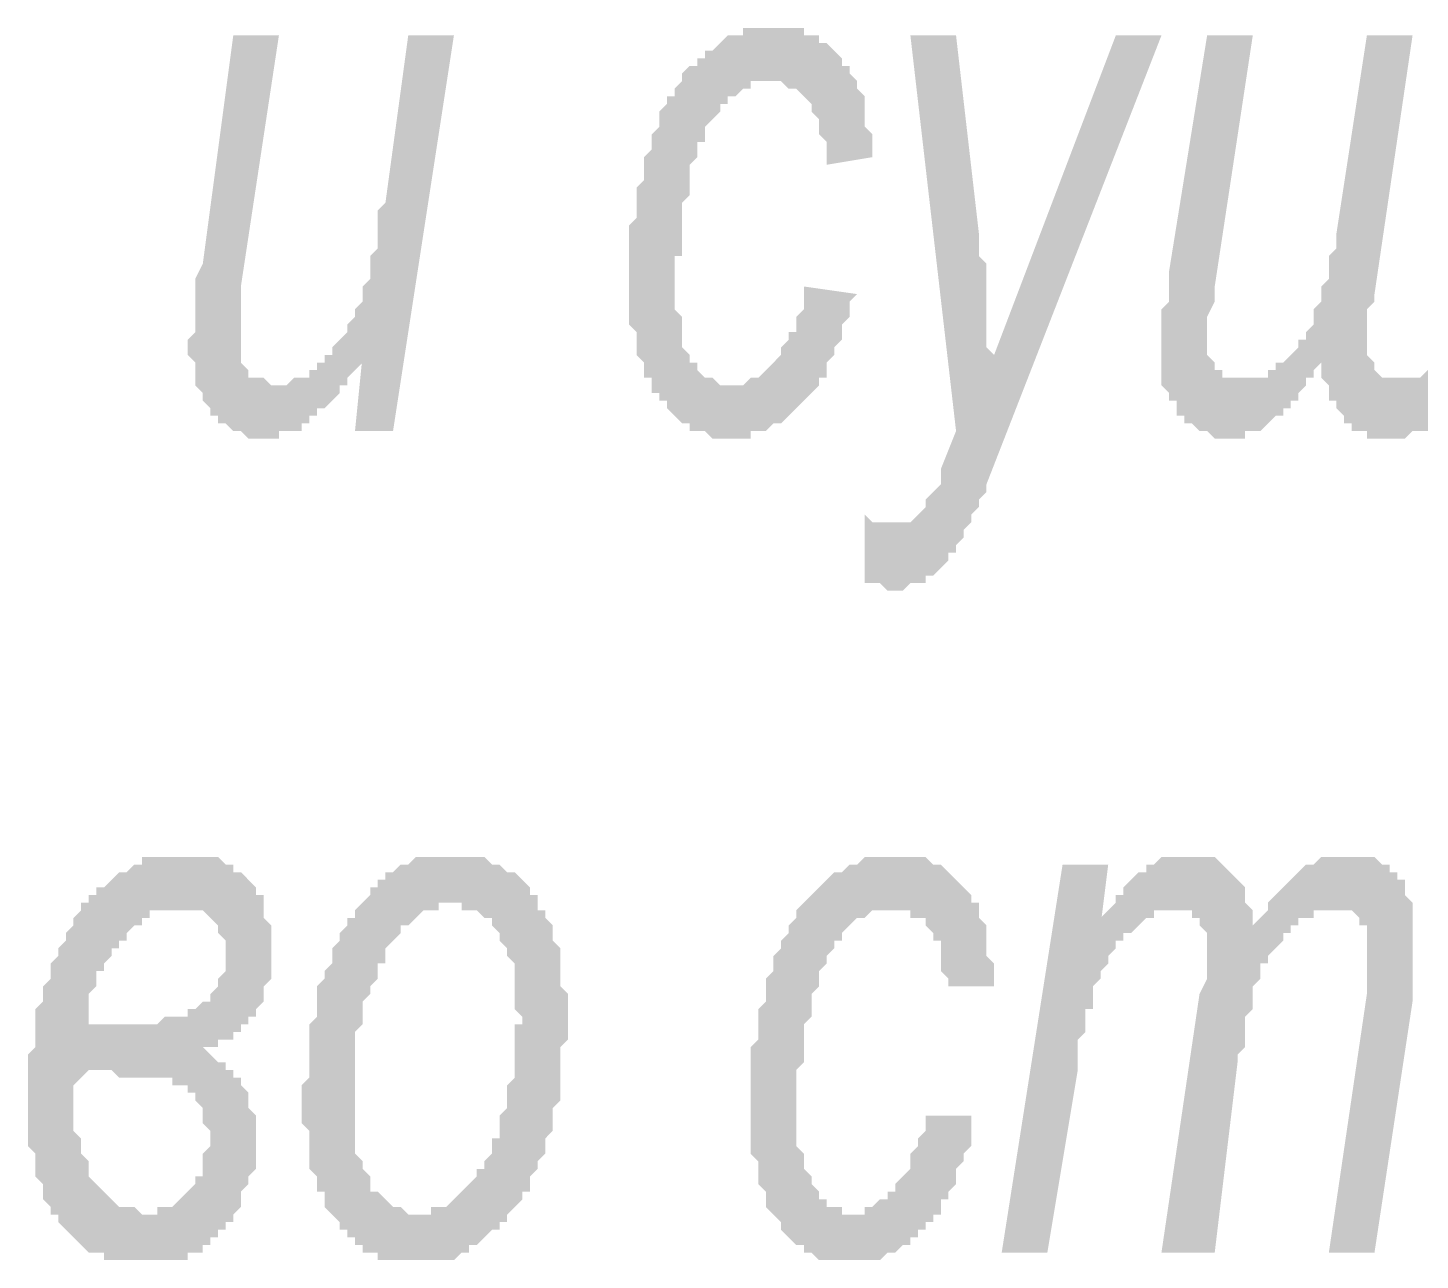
# Model space of a CAD drawing. Header units: millimetres. Extents: x 1372 to 666090, y 1285 to 31551.
# Drawn here: x 517184 to 517947, y 5129 to 5805 of the extents above; entities that cross this region are included whole.
import ezdxf

# ---------------------------------------------------------------- set-up
doc = ezdxf.new("R2010")
doc.units = ezdxf.units.MM
doc.layers.add('PDF _75-АЗ Штамп', color=7, linetype='Continuous')

msp = doc.modelspace()

# ---------------------------------------------------------------- hatches: boundary and pattern name
at = {"layer": 'PDF _75-АЗ Штамп', "transparency": 33554559}
for points in [[(517609.1, 5663.04), (517638.29, 5658.87), (517634.12, 5654.69), (517634.12, 5650.52), (517634.12, 5646.35), (517629.95, 5642.18), (517629.95, 5638.01), (517629.95, 5633.84), (517625.78, 5629.67), (517625.78, 5629.67), (517625.78, 5625.5), (517621.61, 5621.32), (517621.61, 5617.15), (517621.61, 5612.98), (517617.44, 5612.98), (517617.44, 5608.81), (517613.27, 5604.64), (517613.27, 5604.64), (517609.1, 5600.47), (517609.1, 5600.47), (517604.92, 5596.3), (517604.92, 5596.3), (517600.75, 5592.13), (517600.75, 5592.13), (517596.58, 5587.96), (517592.41, 5587.96), (517592.41, 5587.96), (517588.24, 5583.78), (517588.24, 5583.78), (517584.07, 5583.78), (517579.9, 5583.78), (517579.9, 5579.61), (517575.73, 5579.61), (517571.56, 5579.61), (517571.56, 5579.61), (517567.38, 5579.61), (517567.38, 5579.61), (517563.21, 5579.61), (517559.04, 5579.61), (517554.87, 5583.78), (517554.87, 5583.78), (517550.7, 5583.78), (517546.53, 5583.78), (517546.53, 5587.96), (517542.36, 5587.96), (517542.36, 5587.96), (517538.19, 5592.13), (517538.19, 5592.13), (517534.01, 5596.3), (517534.01, 5600.47), (517529.84, 5600.47), (517529.84, 5604.64), (517525.67, 5604.64), (517525.67, 5608.81), (517525.67, 5612.98), (517521.5, 5612.98), (517521.5, 5617.15), (517521.5, 5621.32), (517517.33, 5625.5), (517517.33, 5629.67), (517517.33, 5633.84), (517517.33, 5633.84), (517517.33, 5638.01), (517513.16, 5642.18), (517513.16, 5646.35), (517513.16, 5650.52), (517513.16, 5658.87), (517513.16, 5663.04), (517513.16, 5667.21), (517513.16, 5667.21), (517513.16, 5671.38), (517513.16, 5675.55), (517513.16, 5679.72), (517513.16, 5683.89), (517513.16, 5688.06), (517513.16, 5692.23), (517513.16, 5696.41), (517517.33, 5700.58), (517517.33, 5704.75), (517517.33, 5704.75), (517517.33, 5708.92), (517517.33, 5713.09), (517517.33, 5717.26), (517521.5, 5721.43), (517521.5, 5725.6), (517521.5, 5729.78), (517521.5, 5733.95), (517521.5, 5733.95), (517525.67, 5738.12), (517525.67, 5742.29), (517525.67, 5746.46), (517529.84, 5750.63), (517529.84, 5754.8), (517529.84, 5758.97), (517534.01, 5763.14), (517534.01, 5767.32), (517538.19, 5767.32), (517538.19, 5771.49), (517542.36, 5775.66), (517542.36, 5775.66), (517542.36, 5779.83), (517546.53, 5784), (517550.7, 5784), (517550.7, 5788.17), (517550.7, 5788.17), (517554.87, 5788.17), (517554.87, 5792.34), (517559.04, 5792.34), (517563.21, 5796.51), (517563.21, 5796.51), (517567.38, 5800.69), (517567.38, 5800.69), (517571.56, 5800.69), (517575.73, 5800.69), (517575.73, 5804.86), (517579.9, 5804.86), (517584.07, 5804.86), (517584.07, 5804.86), (517588.24, 5804.86), (517592.41, 5804.86), (517592.41, 5804.86), (517596.58, 5804.86), (517600.75, 5804.86), (517600.75, 5804.86), (517604.92, 5804.86), (517609.1, 5804.86), (517609.1, 5800.69), (517613.27, 5800.69), (517617.44, 5800.69), (517617.44, 5796.51), (517621.61, 5796.51), (517621.61, 5796.51), (517625.78, 5792.34), (517629.95, 5788.17), (517629.95, 5788.17), (517629.95, 5784), (517634.12, 5784), (517634.12, 5779.83), (517638.29, 5775.66), (517638.29, 5775.66), (517638.29, 5771.49), (517642.47, 5767.32), (517642.47, 5763.14), (517642.47, 5758.97), (517642.47, 5754.8), (517642.47, 5750.63), (517646.64, 5746.46), (517646.64, 5742.29), (517646.64, 5738.12), (517646.64, 5733.95), (517646.64, 5733.95), (517621.61, 5729.78), (517621.61, 5738.12), (517621.61, 5742.29), (517617.44, 5746.46), (517617.44, 5746.46), (517617.44, 5750.63), (517617.44, 5754.8), (517613.27, 5758.97), (517613.27, 5763.14), (517613.27, 5763.14), (517609.1, 5767.32), (517609.1, 5767.32), (517604.92, 5771.49), (517604.92, 5771.49), (517600.75, 5771.49), (517596.58, 5775.66), (517596.58, 5775.66), (517592.41, 5775.66), (517592.41, 5775.66), (517588.24, 5775.66), (517584.07, 5775.66), (517579.9, 5775.66), (517579.9, 5771.49), (517575.73, 5771.49), (517575.73, 5771.49), (517571.56, 5767.32), (517567.38, 5767.32), (517567.38, 5763.14), (517563.21, 5763.14), (517563.21, 5758.97), (517563.21, 5758.97), (517559.04, 5754.8), (517559.04, 5754.8), (517554.87, 5750.63), (517554.87, 5746.46), (517554.87, 5742.29), (517550.7, 5742.29), (517550.7, 5738.12), (517550.7, 5733.95), (517546.53, 5729.78), (517546.53, 5725.6), (517546.53, 5721.43), (517546.53, 5717.26), (517546.53, 5713.09), (517542.36, 5708.92), (517542.36, 5704.75), (517542.36, 5700.58), (517542.36, 5696.41), (517542.36, 5692.23), (517542.36, 5688.06), (517542.36, 5683.89), (517542.36, 5679.72), (517538.19, 5679.72), (517538.19, 5675.55), (517538.19, 5671.38), (517538.19, 5667.21), (517538.19, 5663.04), (517538.19, 5658.87), (517538.19, 5654.69), (517538.19, 5650.52), (517542.36, 5646.35), (517542.36, 5642.18), (517542.36, 5638.01), (517542.36, 5633.84), (517542.36, 5629.67), (517546.53, 5625.5), (517546.53, 5625.5), (517546.53, 5621.32), (517550.7, 5621.32), (517550.7, 5617.15), (517554.87, 5612.98), (517559.04, 5612.98), (517559.04, 5612.98), (517563.21, 5608.81), (517563.21, 5608.81), (517567.38, 5608.81), (517567.38, 5608.81), (517571.56, 5608.81), (517575.73, 5608.81), (517575.73, 5608.81), (517579.9, 5612.98), (517584.07, 5612.98), (517584.07, 5612.98), (517588.24, 5617.15), (517588.24, 5617.15), (517592.41, 5621.32), (517592.41, 5621.32), (517596.58, 5625.5), (517596.58, 5625.5), (517596.58, 5629.67), (517600.75, 5633.84), (517600.75, 5638.01), (517604.92, 5638.01), (517604.92, 5642.18), (517604.92, 5646.35), (517609.1, 5650.52), (517609.1, 5654.69), (517609.1, 5658.87), (517609.1, 5663.04), (517609.1, 5663.04)], [(517367.17, 5625.5), (517367.17, 5621.32), (517363, 5617.15), (517358.83, 5612.98), (517358.83, 5608.81), (517354.65, 5608.81), (517354.65, 5604.64), (517350.48, 5600.47), (517350.48, 5600.47), (517346.31, 5596.3), (517342.14, 5596.3), (517342.14, 5592.13), (517337.97, 5592.13), (517337.97, 5587.96), (517333.8, 5587.96), (517333.8, 5583.78), (517329.63, 5583.78), (517325.46, 5583.78), (517325.46, 5583.78), (517321.28, 5583.78), (517321.28, 5579.61), (517317.11, 5579.61), (517312.94, 5579.61), (517312.94, 5579.61), (517312.94, 5579.61), (517308.77, 5579.61), (517304.6, 5579.61), (517304.6, 5579.61), (517300.43, 5583.78), (517296.26, 5583.78), (517296.26, 5583.78), (517292.09, 5587.96), (517287.92, 5587.96), (517287.92, 5592.13), (517283.74, 5592.13), (517283.74, 5596.3), (517283.74, 5596.3), (517279.57, 5600.47), (517279.57, 5604.64), (517275.4, 5608.81), (517275.4, 5612.98), (517275.4, 5612.98), (517275.4, 5617.15), (517275.4, 5621.32), (517271.23, 5625.5), (517271.23, 5629.67), (517271.23, 5633.84), (517271.23, 5633.84), (517275.4, 5638.01), (517275.4, 5642.18), (517275.4, 5646.35), (517275.4, 5650.52), (517275.4, 5654.69), (517275.4, 5658.87), (517275.4, 5663.04), (517275.4, 5667.21), (517279.57, 5675.55), (517279.57, 5675.55), (517296.26, 5800.69), (517321.28, 5800.69), (517300.43, 5663.04), (517300.43, 5658.87), (517300.43, 5654.69), (517300.43, 5650.52), (517300.43, 5646.35), (517300.43, 5642.18), (517300.43, 5638.01), (517300.43, 5638.01), (517300.43, 5629.67), (517300.43, 5625.5), (517300.43, 5625.5), (517300.43, 5621.32), (517304.6, 5617.15), (517304.6, 5617.15), (517304.6, 5612.98), (517308.77, 5612.98), (517312.94, 5612.98), (517312.94, 5612.98), (517317.11, 5608.81), (517321.28, 5608.81), (517321.28, 5608.81), (517325.46, 5608.81), (517329.63, 5612.98), (517329.63, 5612.98), (517333.8, 5612.98), (517337.97, 5612.98), (517337.97, 5617.15), (517342.14, 5617.15), (517342.14, 5621.32), (517346.31, 5621.32), (517346.31, 5625.5), (517350.48, 5625.5), (517350.48, 5629.67), (517354.65, 5633.84), (517354.65, 5633.84), (517358.83, 5638.01), (517358.83, 5642.18), (517363, 5646.35), (517363, 5646.35), (517363, 5650.52), (517367.17, 5654.69), (517367.17, 5658.87), (517367.17, 5663.04), (517371.34, 5667.21), (517371.34, 5667.21), (517371.34, 5671.38), (517371.34, 5675.55), (517371.34, 5675.55), (517371.34, 5679.72), (517375.51, 5683.89), (517375.51, 5688.06), (517375.51, 5692.23), (517375.51, 5696.41), (517375.51, 5704.75), (517379.68, 5708.92), (517392.19, 5800.69), (517417.22, 5800.69), (517383.85, 5583.78), (517363, 5583.78)], [(517642.47, 5500.36), (517642.47, 5537.9), (517646.64, 5533.73), (517650.81, 5533.73), (517650.81, 5533.73), (517654.98, 5533.73), (517659.15, 5533.73), (517659.15, 5533.73), (517663.32, 5533.73), (517667.49, 5533.73), (517667.49, 5533.73), (517671.66, 5537.9), (517671.66, 5537.9), (517675.83, 5542.07), (517675.83, 5542.07), (517675.83, 5546.24), (517680.01, 5550.41), (517680.01, 5550.41), (517684.18, 5554.59), (517684.18, 5558.76), (517684.18, 5562.93), (517692.52, 5583.78), (517667.49, 5800.69), (517692.52, 5800.69), (517705.03, 5692.23), (517705.03, 5688.06), (517705.03, 5683.89), (517705.03, 5679.72), (517709.2, 5675.55), (517709.2, 5671.38), (517709.2, 5667.21), (517709.2, 5663.04), (517709.2, 5658.87), (517709.2, 5654.69), (517709.2, 5650.52), (517709.2, 5646.35), (517709.2, 5642.18), (517709.2, 5638.01), (517709.2, 5633.84), (517709.2, 5629.67), (517713.38, 5625.5), (517780.11, 5800.69), (517805.14, 5800.69), (517709.2, 5554.59), (517709.2, 5550.41), (517705.03, 5546.24), (517705.03, 5542.07), (517700.86, 5537.9), (517700.86, 5533.73), (517696.69, 5529.56), (517696.69, 5529.56), (517696.69, 5525.39), (517692.52, 5521.22), (517692.52, 5517.05), (517688.35, 5517.05), (517688.35, 5512.87), (517688.35, 5512.87), (517684.18, 5508.7), (517684.18, 5508.7), (517684.18, 5508.7), (517680.01, 5504.53), (517675.83, 5504.53), (517675.83, 5500.36), (517671.66, 5500.36), (517667.49, 5500.36), (517667.49, 5500.36), (517663.32, 5496.19), (517659.15, 5496.19), (517659.15, 5496.19), (517659.15, 5496.19), (517654.98, 5496.19), (517650.81, 5500.36), (517646.64, 5500.36), (517646.64, 5500.36), (517642.47, 5500.36), (517642.47, 5500.36)], [(517892.74, 5621.32), (517888.56, 5617.15), (517888.56, 5612.98), (517884.39, 5612.98), (517884.39, 5608.81), (517880.22, 5604.64), (517880.22, 5600.47), (517876.05, 5600.47), (517876.05, 5596.3), (517871.88, 5596.3), (517871.88, 5592.13), (517867.71, 5592.13), (517867.71, 5592.13), (517863.54, 5587.96), (517863.54, 5587.96), (517859.37, 5583.78), (517859.37, 5583.78), (517855.2, 5583.78), (517851.02, 5583.78), (517851.02, 5579.61), (517846.85, 5579.61), (517842.68, 5579.61), (517842.68, 5579.61), (517838.51, 5579.61), (517834.34, 5579.61), (517834.34, 5579.61), (517830.17, 5583.78), (517826, 5583.78), (517826, 5583.78), (517821.83, 5587.96), (517817.65, 5587.96), (517817.65, 5592.13), (517813.48, 5592.13), (517813.48, 5596.3), (517813.48, 5600.47), (517809.31, 5600.47), (517809.31, 5604.64), (517805.14, 5608.81), (517805.14, 5612.98), (517805.14, 5617.15), (517805.14, 5621.32), (517805.14, 5625.5), (517805.14, 5625.5), (517805.14, 5629.67), (517805.14, 5629.67), (517805.14, 5633.84), (517805.14, 5638.01), (517805.14, 5642.18), (517805.14, 5646.35), (517805.14, 5650.52), (517809.31, 5654.69), (517809.31, 5658.87), (517809.31, 5663.04), (517809.31, 5671.38), (517809.31, 5671.38), (517830.17, 5800.69), (517855.2, 5800.69), (517834.34, 5663.04), (517834.34, 5658.87), (517834.34, 5654.69), (517830.17, 5646.35), (517830.17, 5642.18), (517830.17, 5642.18), (517830.17, 5638.01), (517830.17, 5633.84), (517830.17, 5629.67), (517830.17, 5625.5), (517834.34, 5621.32), (517834.34, 5621.32), (517834.34, 5617.15), (517838.51, 5617.15), (517838.51, 5612.98), (517842.68, 5612.98), (517846.85, 5612.98), (517846.85, 5612.98), (517851.02, 5612.98), (517855.2, 5612.98), (517855.2, 5612.98), (517859.37, 5612.98), (517863.54, 5612.98), (517863.54, 5617.15), (517867.71, 5617.15), (517867.71, 5621.32), (517871.88, 5621.32), (517876.05, 5625.5), (517876.05, 5625.5), (517880.22, 5629.67), (517880.22, 5633.84), (517884.39, 5633.84), (517884.39, 5638.01), (517888.56, 5642.18), (517888.56, 5646.35), (517888.56, 5646.35), (517888.56, 5650.52), (517892.74, 5654.69), (517892.74, 5654.69), (517892.74, 5658.87), (517892.74, 5663.04), (517896.91, 5667.21), (517896.91, 5671.38), (517896.91, 5675.55), (517896.91, 5679.72), (517901.08, 5683.89), (517901.08, 5688.06), (517901.08, 5692.23), (517917.76, 5800.69), (517942.79, 5800.69), (517921.93, 5658.87), (517921.93, 5654.69), (517917.76, 5650.52), (517917.76, 5646.35), (517917.76, 5642.18), (517917.76, 5638.01), (517917.76, 5633.84), (517917.76, 5633.84), (517917.76, 5629.67), (517917.76, 5625.5), (517921.93, 5621.32), (517921.93, 5617.15), (517921.93, 5617.15), (517926.11, 5612.98), (517926.11, 5612.98), (517930.28, 5612.98), (517934.45, 5612.98), (517934.45, 5612.98), (517938.62, 5612.98), (517938.62, 5612.98), (517942.79, 5612.98), (517946.96, 5612.98), (517946.96, 5612.98), (517951.13, 5617.15), (517951.13, 5617.15), (517955.3, 5621.32), (517959.47, 5621.32), (517959.47, 5625.5), (517963.65, 5625.5), (517963.65, 5629.67), (517967.82, 5633.84), (517967.82, 5633.84), (517967.82, 5633.84), (517971.99, 5638.01), (517971.99, 5642.18), (517976.16, 5642.18), (517976.16, 5646.35), (517976.16, 5650.52), (517980.33, 5650.52), (517980.33, 5654.69), (517980.33, 5658.87), (517980.33, 5663.04), (517984.5, 5667.21), (517984.5, 5671.38), (517984.5, 5675.55), (517984.5, 5679.72), (517988.67, 5683.89), (517988.67, 5688.06), (517988.67, 5692.23), (517988.67, 5696.41), (517988.67, 5700.58), (517988.67, 5700.58), (518005.36, 5800.69), (518030.38, 5800.69), (518005.36, 5638.01), (518005.36, 5633.84), (518005.36, 5629.67), (518005.36, 5625.5), (518005.36, 5621.32), (518005.36, 5617.15), (518005.36, 5612.98), (518005.36, 5612.98), (518009.53, 5612.98), (518013.7, 5608.81), (518013.7, 5608.81), (518030.38, 5608.81), (518017.87, 5521.22), (517997.02, 5521.22), (518005.36, 5579.61), (518001.19, 5579.61), (517997.02, 5583.78), (517997.02, 5583.78), (517992.84, 5583.78), (517988.67, 5583.78), (517988.67, 5587.96), (517984.5, 5587.96), (517984.5, 5592.13), (517984.5, 5592.13), (517980.33, 5596.3), (517980.33, 5596.3), (517980.33, 5600.47), (517980.33, 5604.64), (517980.33, 5608.81), (517980.33, 5612.98), (517980.33, 5617.15), (517980.33, 5621.32), (517976.16, 5617.15), (517976.16, 5612.98), (517971.99, 5608.81), (517971.99, 5604.64), (517967.82, 5600.47), (517967.82, 5596.3), (517963.65, 5596.3), (517963.65, 5592.13), (517959.47, 5592.13), (517959.47, 5587.96), (517955.3, 5587.96), (517955.3, 5587.96), (517951.13, 5583.78), (517951.13, 5583.78), (517946.96, 5583.78), (517942.79, 5583.78), (517942.79, 5583.78), (517938.62, 5579.61), (517934.45, 5579.61), (517934.45, 5579.61), (517930.28, 5579.61), (517926.11, 5579.61), (517926.11, 5579.61), (517926.11, 5579.61), (517921.93, 5579.61), (517917.76, 5579.61), (517917.76, 5583.78), (517913.59, 5583.78), (517909.42, 5583.78), (517909.42, 5587.96), (517905.25, 5587.96), (517905.25, 5592.13), (517905.25, 5592.13), (517901.08, 5596.3), (517901.08, 5600.47), (517896.91, 5600.47), (517896.91, 5604.64), (517896.91, 5608.81), (517892.74, 5612.98), (517892.74, 5617.15), (517892.74, 5621.32), (517892.74, 5621.32)], [(517675.83, 5208.38), (517700.86, 5208.38), (517700.86, 5200.04), (517700.86, 5195.86), (517700.86, 5191.69), (517696.69, 5187.52), (517696.69, 5183.35), (517696.69, 5183.35), (517692.52, 5179.18), (517692.52, 5175.01), (517692.52, 5170.84), (517688.35, 5166.67), (517688.35, 5162.49), (517684.18, 5162.49), (517684.18, 5158.32), (517684.18, 5154.15), (517680.01, 5154.15), (517680.01, 5149.98), (517675.83, 5149.98), (517675.83, 5145.81), (517671.66, 5145.81), (517671.66, 5141.64), (517667.49, 5141.64), (517667.49, 5137.47), (517663.32, 5137.47), (517659.15, 5133.3), (517659.15, 5133.3), (517654.98, 5133.3), (517650.81, 5129.13), (517650.81, 5129.13), (517646.64, 5129.13), (517642.47, 5129.13), (517642.47, 5129.13), (517638.29, 5129.13), (517634.12, 5129.13), (517634.12, 5129.13), (517629.95, 5129.13), (517629.95, 5129.13), (517625.78, 5129.13), (517621.61, 5129.13), (517621.61, 5129.13), (517617.44, 5129.13), (517613.27, 5133.3), (517613.27, 5133.3), (517609.1, 5133.3), (517609.1, 5137.47), (517604.92, 5137.47), (517600.75, 5141.64), (517600.75, 5141.64), (517596.58, 5145.81), (517596.58, 5149.98), (517596.58, 5149.98), (517592.41, 5154.15), (517592.41, 5154.15), (517588.24, 5158.32), (517588.24, 5162.49), (517588.24, 5166.67), (517588.24, 5166.67), (517584.07, 5170.84), (517584.07, 5175.01), (517584.07, 5179.18), (517584.07, 5183.35), (517579.9, 5187.52), (517579.9, 5191.69), (517579.9, 5195.86), (517579.9, 5200.04), (517579.9, 5204.21), (517579.9, 5208.38), (517579.9, 5212.55), (517579.9, 5212.55), (517579.9, 5216.72), (517579.9, 5220.89), (517579.9, 5225.06), (517579.9, 5229.23), (517579.9, 5233.41), (517579.9, 5237.58), (517579.9, 5241.75), (517579.9, 5245.92), (517584.07, 5250.09), (517584.07, 5254.26), (517584.07, 5258.43), (517584.07, 5262.6), (517584.07, 5266.77), (517588.24, 5270.95), (517588.24, 5275.12), (517588.24, 5279.29), (517588.24, 5279.29), (517588.24, 5283.46), (517592.41, 5287.63), (517592.41, 5291.8), (517592.41, 5295.97), (517596.58, 5300.14), (517596.58, 5300.14), (517596.58, 5304.32), (517600.75, 5308.49), (517600.75, 5312.66), (517604.92, 5316.83), (517604.92, 5316.83), (517604.92, 5321), (517609.1, 5325.17), (517609.1, 5325.17), (517613.27, 5329.34), (517613.27, 5329.34), (517617.44, 5333.51), (517617.44, 5333.51), (517621.61, 5337.68), (517621.61, 5337.68), (517625.78, 5341.86), (517625.78, 5341.86), (517629.95, 5341.86), (517634.12, 5346.03), (517634.12, 5346.03), (517638.29, 5346.03), (517642.47, 5350.2), (517642.47, 5350.2), (517646.64, 5350.2), (517650.81, 5350.2), (517650.81, 5350.2), (517654.98, 5350.2), (517659.15, 5350.2), (517659.15, 5350.2), (517663.32, 5350.2), (517667.49, 5350.2), (517667.49, 5350.2), (517671.66, 5350.2), (517675.83, 5350.2), (517675.83, 5350.2), (517680.01, 5346.03), (517684.18, 5346.03), (517684.18, 5346.03), (517688.35, 5341.86), (517688.35, 5341.86), (517692.52, 5337.68), (517692.52, 5337.68), (517696.69, 5333.51), (517696.69, 5333.51), (517700.86, 5329.34), (517700.86, 5325.17), (517705.03, 5325.17), (517705.03, 5321), (517705.03, 5316.83), (517709.2, 5312.66), (517709.2, 5308.49), (517709.2, 5304.32), (517709.2, 5304.32), (517709.2, 5300.14), (517709.2, 5295.97), (517713.38, 5291.8), (517713.38, 5287.63), (517713.38, 5283.46), (517713.38, 5279.29), (517688.35, 5279.29), (517688.35, 5283.46), (517684.18, 5287.63), (517684.18, 5291.8), (517684.18, 5295.97), (517684.18, 5300.14), (517684.18, 5304.32), (517680.01, 5304.32), (517680.01, 5308.49), (517680.01, 5308.49), (517675.83, 5312.66), (517675.83, 5316.83), (517671.66, 5316.83), (517667.49, 5316.83), (517667.49, 5321), (517663.32, 5321), (517659.15, 5321), (517659.15, 5321), (517654.98, 5321), (517654.98, 5321), (517650.81, 5321), (517646.64, 5321), (517646.64, 5321), (517642.47, 5316.83), (517638.29, 5316.83), (517638.29, 5316.83), (517634.12, 5312.66), (517634.12, 5312.66), (517629.95, 5308.49), (517629.95, 5308.49), (517629.95, 5304.32), (517625.78, 5304.32), (517625.78, 5300.14), (517621.61, 5295.97), (517621.61, 5295.97), (517621.61, 5291.8), (517617.44, 5287.63), (517617.44, 5283.46), (517617.44, 5279.29), (517613.27, 5275.12), (517613.27, 5270.95), (517613.27, 5266.77), (517613.27, 5266.77), (517613.27, 5262.6), (517609.1, 5258.43), (517609.1, 5254.26), (517609.1, 5250.09), (517609.1, 5245.92), (517609.1, 5241.75), (517609.1, 5237.58), (517604.92, 5233.41), (517604.92, 5229.23), (517604.92, 5225.06), (517604.92, 5220.89), (517604.92, 5216.72), (517604.92, 5212.55), (517604.92, 5212.55), (517604.92, 5204.21), (517604.92, 5200.04), (517604.92, 5195.86), (517604.92, 5191.69), (517609.1, 5187.52), (517609.1, 5183.35), (517609.1, 5179.18), (517609.1, 5179.18), (517613.27, 5175.01), (517613.27, 5170.84), (517613.27, 5170.84), (517617.44, 5166.67), (517617.44, 5162.49), (517621.61, 5162.49), (517621.61, 5158.32), (517625.78, 5158.32), (517629.95, 5158.32), (517629.95, 5154.15), (517634.12, 5154.15), (517634.12, 5154.15), (517638.29, 5154.15), (517642.47, 5154.15), (517642.47, 5158.32), (517646.64, 5158.32), (517646.64, 5158.32), (517650.81, 5162.49), (517654.98, 5162.49), (517654.98, 5166.67), (517659.15, 5166.67), (517659.15, 5170.84), (517659.15, 5170.84), (517663.32, 5175.01), (517663.32, 5175.01), (517667.49, 5179.18), (517667.49, 5183.35), (517667.49, 5187.52), (517671.66, 5191.69), (517671.66, 5191.69), (517671.66, 5195.86), (517675.83, 5200.04), (517675.83, 5204.21), (517675.83, 5208.38), (517675.83, 5208.38)], [(517717.55, 5133.3), (517750.92, 5346.03), (517775.94, 5346.03), (517771.77, 5312.66), (517771.77, 5316.83), (517775.94, 5321), (517775.94, 5321), (517780.11, 5325.17), (517780.11, 5329.34), (517784.29, 5329.34), (517784.29, 5333.51), (517788.46, 5337.68), (517788.46, 5337.68), (517792.63, 5341.86), (517792.63, 5341.86), (517796.8, 5341.86), (517796.8, 5346.03), (517800.97, 5346.03), (517805.14, 5350.2), (517805.14, 5350.2), (517809.31, 5350.2), (517813.48, 5350.2), (517813.48, 5350.2), (517817.65, 5350.2), (517821.83, 5350.2), (517821.83, 5350.2), (517826, 5350.2), (517830.17, 5350.2), (517830.17, 5350.2), (517834.34, 5350.2), (517838.51, 5346.03), (517838.51, 5346.03), (517842.68, 5341.86), (517842.68, 5341.86), (517846.85, 5337.68), (517846.85, 5337.68), (517851.02, 5333.51), (517851.02, 5329.34), (517851.02, 5325.17), (517855.2, 5321), (517855.2, 5316.83), (517855.2, 5312.66), (517855.2, 5312.66), (517859.37, 5316.83), (517859.37, 5316.83), (517863.54, 5321), (517863.54, 5325.17), (517867.71, 5329.34), (517867.71, 5329.34), (517871.88, 5333.51), (517871.88, 5333.51), (517876.05, 5337.68), (517876.05, 5337.68), (517880.22, 5341.86), (517880.22, 5341.86), (517884.39, 5346.03), (517884.39, 5346.03), (517888.56, 5346.03), (517892.74, 5350.2), (517892.74, 5350.2), (517896.91, 5350.2), (517901.08, 5350.2), (517901.08, 5350.2), (517905.25, 5350.2), (517905.25, 5350.2), (517909.42, 5350.2), (517913.59, 5350.2), (517917.76, 5350.2), (517917.76, 5350.2), (517921.93, 5350.2), (517926.11, 5346.03), (517926.11, 5346.03), (517930.28, 5346.03), (517930.28, 5341.86), (517934.45, 5341.86), (517934.45, 5337.68), (517938.62, 5337.68), (517938.62, 5333.51), (517938.62, 5329.34), (517942.79, 5325.17), (517942.79, 5325.17), (517942.79, 5321), (517942.79, 5316.83), (517942.79, 5312.66), (517942.79, 5308.49), (517942.79, 5304.32), (517942.79, 5300.14), (517942.79, 5295.97), (517942.79, 5295.97), (517942.79, 5291.8), (517942.79, 5287.63), (517942.79, 5279.29), (517942.79, 5275.12), (517942.79, 5270.95), (517942.79, 5270.95), (517921.93, 5133.3), (517896.91, 5133.3), (517917.76, 5275.12), (517917.76, 5279.29), (517917.76, 5283.46), (517917.76, 5287.63), (517917.76, 5291.8), (517917.76, 5295.97), (517917.76, 5300.14), (517917.76, 5300.14), (517917.76, 5304.32), (517917.76, 5308.49), (517917.76, 5312.66), (517913.59, 5312.66), (517913.59, 5316.83), (517913.59, 5316.83), (517909.42, 5321), (517905.25, 5321), (517905.25, 5321), (517901.08, 5321), (517901.08, 5321), (517896.91, 5321), (517896.91, 5321), (517892.74, 5321), (517888.56, 5321), (517888.56, 5316.83), (517884.39, 5316.83), (517880.22, 5316.83), (517880.22, 5312.66), (517876.05, 5312.66), (517876.05, 5308.49), (517871.88, 5308.49), (517871.88, 5304.32), (517867.71, 5300.14), (517867.71, 5300.14), (517863.54, 5295.97), (517863.54, 5291.8), (517859.37, 5291.8), (517859.37, 5287.63), (517859.37, 5287.63), (517859.37, 5283.46), (517855.2, 5279.29), (517855.2, 5279.29), (517855.2, 5275.12), (517855.2, 5270.95), (517855.2, 5266.77), (517851.02, 5262.6), (517851.02, 5258.43), (517851.02, 5254.26), (517851.02, 5250.09), (517851.02, 5245.92), (517846.85, 5241.75), (517846.85, 5237.58), (517834.34, 5133.3), (517805.14, 5133.3), (517826, 5275.12), (517830.17, 5283.46), (517830.17, 5287.63), (517830.17, 5291.8), (517830.17, 5295.97), (517830.17, 5295.97), (517830.17, 5300.14), (517830.17, 5304.32), (517830.17, 5308.49), (517830.17, 5308.49), (517826, 5312.66), (517826, 5316.83), (517821.83, 5316.83), (517821.83, 5321), (517817.65, 5321), (517817.65, 5321), (517813.48, 5321), (517809.31, 5321), (517809.31, 5321), (517805.14, 5321), (517800.97, 5321), (517800.97, 5316.83), (517796.8, 5316.83), (517796.8, 5316.83), (517792.63, 5312.66), (517792.63, 5312.66), (517788.46, 5308.49), (517784.29, 5308.49), (517784.29, 5304.32), (517780.11, 5304.32), (517780.11, 5300.14), (517775.94, 5295.97), (517775.94, 5291.8), (517775.94, 5291.8), (517771.77, 5287.63), (517771.77, 5283.46), (517771.77, 5283.46), (517767.6, 5279.29), (517767.6, 5275.12), (517767.6, 5270.95), (517767.6, 5266.77), (517763.43, 5266.77), (517763.43, 5262.6), (517763.43, 5258.43), (517763.43, 5254.26), (517759.26, 5250.09), (517759.26, 5241.75), (517759.26, 5237.58), (517759.26, 5233.41), (517759.26, 5233.41), (517742.57, 5133.3)]]:
    msp.add_hatch(color=256, dxfattribs=at).paths.add_polyline_path(points)
h = msp.add_hatch(color=256, dxfattribs=at)
h.paths.add_polyline_path([(517279.57, 5245.92), (517283.74, 5241.75), (517283.74, 5241.75), (517287.92, 5237.58), (517292.09, 5237.58), (517292.09, 5233.41), (517296.26, 5233.41), (517296.26, 5229.23), (517300.43, 5229.23), (517300.43, 5225.06), (517304.6, 5220.89), (517304.6, 5216.72), (517304.6, 5216.72), (517304.6, 5212.55), (517308.77, 5208.38), (517308.77, 5204.21), (517308.77, 5200.04), (517308.77, 5195.86), (517308.77, 5195.86), (517308.77, 5191.69), (517308.77, 5187.52), (517308.77, 5183.35), (517308.77, 5179.18), (517304.6, 5175.01), (517304.6, 5170.84), (517304.6, 5170.84), (517300.43, 5166.67), (517300.43, 5162.49), (517300.43, 5158.32), (517296.26, 5154.15), (517296.26, 5149.98), (517292.09, 5149.98), (517292.09, 5149.98), (517292.09, 5145.81), (517287.92, 5145.81), (517287.92, 5141.64), (517283.74, 5141.64), (517283.74, 5137.47), (517279.57, 5137.47), (517279.57, 5133.3), (517275.4, 5133.3), (517271.23, 5133.3), (517271.23, 5129.13), (517267.06, 5129.13), (517262.89, 5129.13), (517262.89, 5129.13), (517258.72, 5129.13), (517254.55, 5129.13), (517250.37, 5129.13), (517250.37, 5129.13), (517246.2, 5129.13), (517246.2, 5129.13), (517242.03, 5129.13), (517237.86, 5129.13), (517233.69, 5129.13), (517233.69, 5129.13), (517229.52, 5129.13), (517225.35, 5129.13), (517225.35, 5133.3), (517221.18, 5133.3), (517217, 5133.3), (517217, 5133.3), (517212.83, 5137.47), (517212.83, 5137.47), (517208.66, 5141.64), (517208.66, 5141.64), (517204.49, 5145.81), (517204.49, 5145.81), (517200.32, 5149.98), (517200.32, 5154.15), (517196.15, 5154.15), (517196.15, 5158.32), (517191.98, 5162.49), (517191.98, 5166.67), (517191.98, 5166.67), (517191.98, 5170.84), (517187.81, 5175.01), (517187.81, 5179.18), (517187.81, 5183.35), (517187.81, 5187.52), (517183.64, 5191.69), (517183.64, 5195.86), (517183.64, 5200.04), (517183.64, 5204.21), (517183.64, 5208.38), (517183.64, 5212.55), (517183.64, 5212.55), (517183.64, 5216.72), (517183.64, 5220.89), (517183.64, 5225.06), (517183.64, 5229.23), (517183.64, 5233.41), (517183.64, 5237.58), (517183.64, 5241.75), (517187.81, 5245.92), (517187.81, 5250.09), (517187.81, 5254.26), (517187.81, 5258.43), (517187.81, 5262.6), (517187.81, 5266.77), (517191.98, 5270.95), (517191.98, 5275.12), (517191.98, 5279.29), (517191.98, 5279.29), (517196.15, 5283.46), (517196.15, 5287.63), (517196.15, 5291.8), (517200.32, 5295.97), (517200.32, 5300.14), (517200.32, 5300.14), (517204.49, 5304.32), (517204.49, 5308.49), (517208.66, 5312.66), (517208.66, 5312.66), (517208.66, 5312.66), (517208.66, 5316.83), (517212.83, 5321), (517212.83, 5325.17), (517217, 5325.17), (517217, 5329.34), (517221.18, 5329.34), (517221.18, 5333.51), (517225.35, 5333.51), (517229.52, 5337.68), (517229.52, 5337.68), (517233.69, 5341.86), (517233.69, 5341.86), (517237.86, 5341.86), (517242.03, 5346.03), (517242.03, 5346.03), (517246.2, 5346.03), (517246.2, 5350.2), (517250.37, 5350.2), (517254.55, 5350.2), (517254.55, 5350.2), (517258.72, 5350.2), (517262.89, 5350.2), (517267.06, 5350.2), (517267.06, 5350.2), (517271.23, 5350.2), (517271.23, 5350.2), (517275.4, 5350.2), (517279.57, 5350.2), (517283.74, 5350.2), (517283.74, 5350.2), (517287.92, 5350.2), (517292.09, 5346.03), (517292.09, 5346.03), (517296.26, 5346.03), (517296.26, 5341.86), (517300.43, 5341.86), (517300.43, 5341.86), (517304.6, 5337.68), (517304.6, 5337.68), (517308.77, 5333.51), (517308.77, 5329.34), (517312.94, 5329.34), (517312.94, 5325.17), (517312.94, 5321), (517312.94, 5316.83), (517317.11, 5312.66), (517317.11, 5308.49), (517317.11, 5304.32), (517317.11, 5300.14), (517317.11, 5300.14), (517317.11, 5295.97), (517317.11, 5291.8), (517317.11, 5287.63), (517317.11, 5283.46), (517312.94, 5279.29), (517312.94, 5275.12), (517312.94, 5270.95), (517308.77, 5266.77), (517308.77, 5266.77), (517308.77, 5262.6), (517304.6, 5262.6), (517304.6, 5258.43), (517300.43, 5258.43), (517300.43, 5254.26), (517296.26, 5254.26), (517296.26, 5250.09), (517292.09, 5250.09), (517287.92, 5250.09), (517287.92, 5245.92), (517283.74, 5245.92), (517279.57, 5245.92), (517279.57, 5245.92)], flags=0)
h.paths.add_polyline_path([(517217, 5258.43), (517217, 5258.43), (517221.18, 5258.43), (517225.35, 5258.43), (517225.35, 5258.43), (517229.52, 5258.43), (517233.69, 5258.43), (517233.69, 5258.43), (517237.86, 5258.43), (517242.03, 5258.43), (517242.03, 5258.43), (517246.2, 5258.43), (517250.37, 5258.43), (517254.55, 5258.43), (517254.55, 5258.43), (517258.72, 5262.6), (517262.89, 5262.6), (517262.89, 5262.6), (517267.06, 5262.6), (517271.23, 5262.6), (517271.23, 5266.77), (517275.4, 5266.77), (517275.4, 5266.77), (517275.4, 5266.77), (517279.57, 5270.95), (517283.74, 5270.95), (517283.74, 5275.12), (517287.92, 5279.29), (517287.92, 5279.29), (517287.92, 5283.46), (517292.09, 5287.63), (517292.09, 5291.8), (517292.09, 5295.97), (517292.09, 5295.97), (517292.09, 5300.14), (517292.09, 5304.32), (517287.92, 5308.49), (517287.92, 5308.49), (517287.92, 5312.66), (517283.74, 5316.83), (517283.74, 5316.83), (517279.57, 5321), (517279.57, 5321), (517275.4, 5321), (517271.23, 5321), (517271.23, 5321), (517267.06, 5321), (517267.06, 5321), (517262.89, 5321), (517258.72, 5321), (517258.72, 5321), (517254.55, 5321), (517250.37, 5321), (517250.37, 5316.83), (517246.2, 5316.83), (517246.2, 5312.66), (517242.03, 5312.66), (517237.86, 5308.49), (517237.86, 5308.49), (517237.86, 5304.32), (517233.69, 5304.32), (517233.69, 5300.14), (517229.52, 5300.14), (517229.52, 5295.97), (517225.35, 5291.8), (517225.35, 5287.63), (517221.18, 5287.63), (517221.18, 5283.46), (517221.18, 5279.29), (517217, 5275.12), (517217, 5270.95), (517217, 5266.77), (517217, 5262.6), (517217, 5258.43)], flags=0)
h.paths.add_polyline_path([(517212.83, 5229.23), (517208.66, 5225.06), (517208.66, 5220.89), (517208.66, 5216.72), (517208.66, 5216.72), (517208.66, 5212.55), (517208.66, 5208.38), (517208.66, 5204.21), (517208.66, 5200.04), (517212.83, 5195.86), (517212.83, 5191.69), (517212.83, 5187.52), (517212.83, 5187.52), (517217, 5183.35), (517217, 5179.18), (517217, 5175.01), (517221.18, 5170.84), (517221.18, 5170.84), (517221.18, 5170.84), (517225.35, 5166.67), (517225.35, 5166.67), (517229.52, 5162.49), (517229.52, 5162.49), (517233.69, 5158.32), (517233.69, 5158.32), (517237.86, 5158.32), (517242.03, 5158.32), (517246.2, 5154.15), (517246.2, 5154.15), (517250.37, 5154.15), (517254.55, 5154.15), (517254.55, 5158.32), (517258.72, 5158.32), (517262.89, 5158.32), (517262.89, 5158.32), (517267.06, 5162.49), (517267.06, 5162.49), (517271.23, 5166.67), (517271.23, 5166.67), (517271.23, 5166.67), (517275.4, 5170.84), (517275.4, 5175.01), (517279.57, 5175.01), (517279.57, 5179.18), (517279.57, 5183.35), (517279.57, 5187.52), (517283.74, 5191.69), (517283.74, 5195.86), (517283.74, 5200.04), (517279.57, 5204.21), (517279.57, 5208.38), (517279.57, 5212.55), (517279.57, 5212.55), (517275.4, 5216.72), (517275.4, 5220.89), (517271.23, 5220.89), (517271.23, 5225.06), (517271.23, 5225.06), (517267.06, 5225.06), (517267.06, 5225.06), (517262.89, 5225.06), (517262.89, 5229.23), (517258.72, 5229.23), (517258.72, 5229.23), (517254.55, 5229.23), (517250.37, 5229.23), (517250.37, 5229.23), (517246.2, 5229.23), (517242.03, 5229.23), (517237.86, 5229.23), (517233.69, 5229.23), (517233.69, 5229.23), (517229.52, 5233.41), (517225.35, 5233.41), (517221.18, 5233.41), (517221.18, 5233.41), (517217, 5233.41), (517212.83, 5229.23), (517212.83, 5229.23)], flags=0)
h = msp.add_hatch(color=256, dxfattribs=at)
h.paths.add_polyline_path([(517333.8, 5212.55), (517333.8, 5216.72), (517333.8, 5220.89), (517333.8, 5225.06), (517337.97, 5229.23), (517337.97, 5233.41), (517337.97, 5237.58), (517337.97, 5241.75), (517337.97, 5245.92), (517337.97, 5250.09), (517337.97, 5254.26), (517337.97, 5258.43), (517342.14, 5262.6), (517342.14, 5266.77), (517342.14, 5270.95), (517342.14, 5275.12), (517342.14, 5279.29), (517346.31, 5283.46), (517346.31, 5287.63), (517346.31, 5287.63), (517350.48, 5291.8), (517350.48, 5295.97), (517350.48, 5300.14), (517354.65, 5304.32), (517354.65, 5304.32), (517354.65, 5308.49), (517358.83, 5312.66), (517358.83, 5316.83), (517363, 5316.83), (517363, 5321), (517367.17, 5325.17), (517367.17, 5325.17), (517371.34, 5329.34), (517371.34, 5333.51), (517375.51, 5333.51), (517375.51, 5337.68), (517379.68, 5337.68), (517379.68, 5341.86), (517383.85, 5341.86), (517383.85, 5341.86), (517388.02, 5346.03), (517392.19, 5346.03), (517392.19, 5346.03), (517396.37, 5350.2), (517400.54, 5350.2), (517400.54, 5350.2), (517404.71, 5350.2), (517408.88, 5350.2), (517408.88, 5350.2), (517413.05, 5350.2), (517417.22, 5350.2), (517417.22, 5350.2), (517421.39, 5350.2), (517425.56, 5350.2), (517425.56, 5350.2), (517429.74, 5350.2), (517433.91, 5350.2), (517433.91, 5350.2), (517438.08, 5346.03), (517442.25, 5346.03), (517442.25, 5346.03), (517446.42, 5341.86), (517446.42, 5341.86), (517450.59, 5341.86), (517454.76, 5337.68), (517454.76, 5337.68), (517458.93, 5333.51), (517458.93, 5329.34), (517463.1, 5329.34), (517463.1, 5329.34), (517463.1, 5325.17), (517463.1, 5321), (517467.28, 5321), (517467.28, 5316.83), (517471.45, 5312.66), (517471.45, 5308.49), (517471.45, 5304.32), (517471.45, 5304.32), (517475.62, 5300.14), (517475.62, 5295.97), (517475.62, 5291.8), (517475.62, 5287.63), (517475.62, 5283.46), (517475.62, 5279.29), (517479.79, 5275.12), (517479.79, 5270.95), (517479.79, 5266.77), (517479.79, 5262.6), (517479.79, 5258.43), (517479.79, 5254.26), (517479.79, 5250.09), (517475.62, 5245.92), (517475.62, 5241.75), (517475.62, 5237.58), (517475.62, 5233.41), (517475.62, 5229.23), (517475.62, 5225.06), (517475.62, 5220.89), (517475.62, 5216.72), (517471.45, 5212.55), (517471.45, 5208.38), (517471.45, 5204.21), (517471.45, 5200.04), (517467.28, 5195.86), (517467.28, 5195.86), (517467.28, 5191.69), (517467.28, 5187.52), (517463.1, 5183.35), (517463.1, 5183.35), (517463.1, 5179.18), (517458.93, 5175.01), (517458.93, 5170.84), (517458.93, 5166.67), (517454.76, 5166.67), (517454.76, 5162.49), (517450.59, 5158.32), (517450.59, 5158.32), (517446.42, 5154.15), (517446.42, 5149.98), (517442.25, 5149.98), (517442.25, 5145.81), (517438.08, 5145.81), (517438.08, 5145.81), (517433.91, 5141.64), (517433.91, 5141.64), (517429.74, 5137.47), (517425.56, 5137.47), (517425.56, 5133.3), (517421.39, 5133.3), (517421.39, 5133.3), (517417.22, 5129.13), (517413.05, 5129.13), (517413.05, 5129.13), (517408.88, 5129.13), (517404.71, 5129.13), (517404.71, 5129.13), (517400.54, 5129.13), (517396.37, 5129.13), (517396.37, 5129.13), (517392.19, 5129.13), (517392.19, 5129.13), (517388.02, 5129.13), (517383.85, 5129.13), (517383.85, 5129.13), (517379.68, 5129.13), (517375.51, 5129.13), (517375.51, 5133.3), (517371.34, 5133.3), (517367.17, 5133.3), (517367.17, 5137.47), (517363, 5137.47), (517363, 5141.64), (517358.83, 5141.64), (517358.83, 5145.81), (517354.65, 5145.81), (517354.65, 5149.98), (517350.48, 5154.15), (517350.48, 5154.15), (517346.31, 5158.32), (517346.31, 5162.49), (517346.31, 5166.67), (517342.14, 5166.67), (517342.14, 5170.84), (517342.14, 5175.01), (517337.97, 5179.18), (517337.97, 5183.35), (517337.97, 5187.52), (517337.97, 5191.69), (517337.97, 5195.86), (517337.97, 5200.04), (517333.8, 5204.21), (517333.8, 5208.38), (517333.8, 5212.55), (517333.8, 5212.55)], flags=0)
h.paths.add_polyline_path([(517363, 5216.72), (517363, 5212.55), (517363, 5208.38), (517363, 5204.21), (517363, 5200.04), (517363, 5195.86), (517363, 5191.69), (517363, 5187.52), (517367.17, 5183.35), (517367.17, 5179.18), (517367.17, 5179.18), (517371.34, 5175.01), (517371.34, 5170.84), (517371.34, 5170.84), (517371.34, 5166.67), (517375.51, 5166.67), (517379.68, 5162.49), (517379.68, 5162.49), (517383.85, 5158.32), (517383.85, 5158.32), (517388.02, 5158.32), (517392.19, 5154.15), (517392.19, 5154.15), (517396.37, 5154.15), (517396.37, 5154.15), (517400.54, 5154.15), (517404.71, 5154.15), (517404.71, 5158.32), (517408.88, 5158.32), (517413.05, 5158.32), (517413.05, 5158.32), (517417.22, 5162.49), (517417.22, 5162.49), (517421.39, 5166.67), (517421.39, 5166.67), (517425.56, 5170.84), (517429.74, 5175.01), (517429.74, 5175.01), (517429.74, 5179.18), (517433.91, 5179.18), (517433.91, 5183.35), (517438.08, 5187.52), (517438.08, 5191.69), (517438.08, 5195.86), (517442.25, 5195.86), (517442.25, 5200.04), (517442.25, 5204.21), (517442.25, 5208.38), (517446.42, 5212.55), (517446.42, 5216.72), (517446.42, 5220.89), (517446.42, 5225.06), (517446.42, 5225.06), (517450.59, 5229.23), (517450.59, 5233.41), (517450.59, 5237.58), (517450.59, 5241.75), (517450.59, 5245.92), (517450.59, 5250.09), (517450.59, 5254.26), (517450.59, 5258.43), (517454.76, 5258.43), (517454.76, 5262.6), (517450.59, 5266.77), (517450.59, 5270.95), (517450.59, 5275.12), (517450.59, 5279.29), (517450.59, 5283.46), (517450.59, 5287.63), (517450.59, 5291.8), (517446.42, 5295.97), (517446.42, 5300.14), (517446.42, 5300.14), (517442.25, 5304.32), (517442.25, 5308.49), (517442.25, 5308.49), (517442.25, 5308.49), (517438.08, 5312.66), (517438.08, 5316.83), (517433.91, 5316.83), (517429.74, 5321), (517429.74, 5321), (517425.56, 5321), (517421.39, 5321), (517421.39, 5325.17), (517417.22, 5325.17), (517417.22, 5325.17), (517413.05, 5325.17), (517408.88, 5325.17), (517408.88, 5321), (517404.71, 5321), (517400.54, 5321), (517400.54, 5321), (517396.37, 5316.83), (517396.37, 5316.83), (517396.37, 5316.83), (517392.19, 5312.66), (517388.02, 5312.66), (517388.02, 5308.49), (517383.85, 5304.32), (517383.85, 5304.32), (517379.68, 5300.14), (517379.68, 5295.97), (517379.68, 5291.8), (517375.51, 5291.8), (517375.51, 5287.63), (517375.51, 5283.46), (517371.34, 5279.29), (517371.34, 5279.29), (517371.34, 5275.12), (517367.17, 5270.95), (517367.17, 5266.77), (517367.17, 5262.6), (517367.17, 5258.43), (517363, 5254.26), (517363, 5250.09), (517363, 5245.92), (517363, 5241.75), (517363, 5237.58), (517363, 5233.41), (517363, 5229.23), (517363, 5225.06), (517363, 5220.89), (517363, 5216.72), (517363, 5216.72)], flags=0)

doc.saveas('drawing.dxf')
